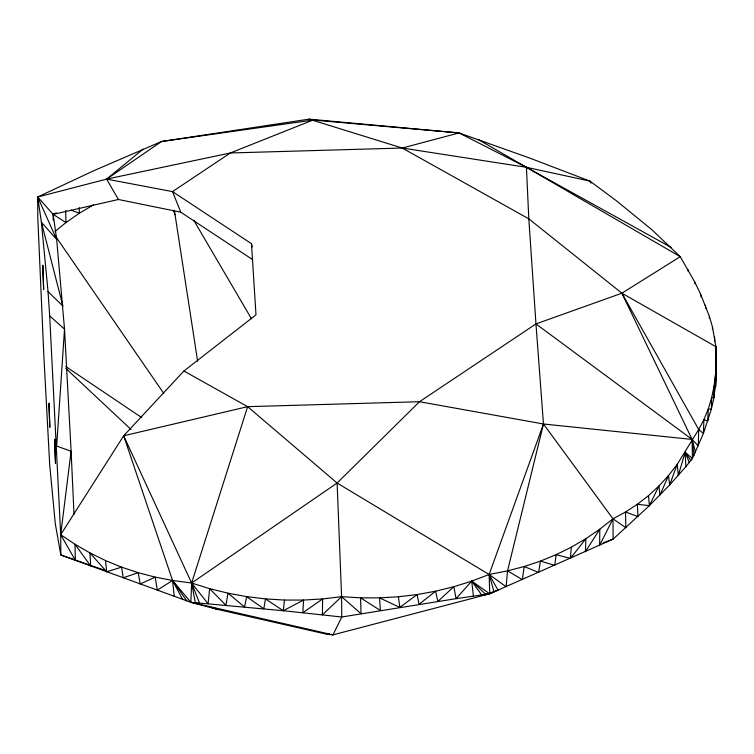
<?xml version="1.0" encoding="UTF-8"?>
<svg xmlns="http://www.w3.org/2000/svg" width="754" height="754" viewBox="0 0 754 754"><rect width="100%" height="100%" fill="white"/><g stroke="black" fill="none" stroke-linecap="round" stroke-linejoin="round"><path stroke-width="1.13" d="M712.455 329.159L712.464 326.934L709.354 316.284L700.362 293.56L694.519 281.6L680.249 256.671L651.758 229.64L616.725 201.045L589.996 181.13L529.138 157.859L459.063 132.94L309.083 119.132L161.563 141.498L94.57 170.357L37.7 197.001L37.775 217.35L43.855 355.803L49.717 465.029L55.315 523.86L60.838 555.019L190.837 602.295L216.973 609.26L326.793 634.237L332.995 634.868L489.742 593.794L613.134 539.11L649.354 505.67L669.637 484.982L685.876 466.651L692.408 458.564L703.425 433.418L711.399 408.988L714.019 397.452L716.3 376.397L716.215 360.28L715.876 346.68L712.464 326.934M714.019 397.452L714.095 385.935L715.621 373.381L716.215 360.28L715.65 386.566L715.621 373.381L714.019 397.452L711.635 397.848L708.232 409.111L703.906 419.686L698.704 429.507L677.252 464.285L668.496 475.576L658.911 486.028L648.534 495.604L637.375 504.275L625.509 512.023L612.993 518.809L599.788 529.204L585.896 538.676L571.353 547.168L556.16 554.661L540.42 561.127L524.209 566.518L507.546 570.844L489.129 574.491L471.721 581.127L453.851 586.697L435.623 591.193L417.132 594.557L398.404 596.782L379.507 597.875L360.553 597.837L341.6 596.678L322.637 598.93L303.57 600.061L284.494 600.061L265.512 598.921L246.652 596.621L227.991 593.191L209.631 588.657L191.629 583.04L172.553 580.476L155.201 577.13L138.189 572.682L121.582 567.149L105.503 560.552L89.952 552.918L74.985 544.275L60.697 534.68L49.689 315.898L48.039 291.581L41.404 222.27L37.7 197.001L106.616 179.113L230.356 152.968L312.995 120.046L459.063 132.94L526.433 167.303L671.173 247.425M709.316 318.49L709.354 316.284M309.083 119.132L402.221 148.029L528.808 218.839L621.899 293.202L698.704 429.507L698.279 445.897L692.115 439.441L535.962 323.918L528.808 218.839L526.433 167.303L478.149 139.452M695.48 452.117L692.115 439.441L543.474 423.984L419.497 401.722L247.632 406.66L191.629 583.04L190.837 602.295L332.995 634.868L341.76 616.998L341.6 596.678L337.104 483.041L247.632 406.66L183.901 371.015L123.675 435.784L60.697 534.68L60.838 555.019L104.024 570.024M143.185 149.075L106.616 179.113L172.506 191.61L230.356 152.968L402.221 148.029L526.433 167.303L680.249 256.671L621.899 293.202L535.962 323.918L543.474 423.984L507.546 570.844L522.343 579.638L524.209 566.518L538.629 572.484L540.42 561.127L554.755 565.359L556.16 554.661L570.392 558.403L571.353 547.168M507.546 570.844L506.104 586.725L489.129 574.491L337.104 483.041L191.629 583.04L195.324 602.7L199.64 604.312M247.632 406.66L123.675 435.784L172.553 580.476L190.837 602.295L283.268 610.721L284.494 600.061M715.48 348.706L715.876 346.68L621.899 293.202L692.115 439.441L694.019 455.237M714.095 385.935L711.635 397.848L711.399 408.988L708.232 409.111L707.836 421.052L703.906 419.686L703.425 433.418L698.704 429.507M692.115 439.441L692.408 458.564L685.132 452.221L678.289 475.482L677.252 464.285L669.637 484.982L668.496 475.576L659.948 495.105L658.911 486.028L649.354 505.67L637.375 504.275L637.969 516.575L625.509 512.023L625.867 527.743L612.993 518.809L543.474 423.984L489.129 574.491L489.742 593.794L481.212 595.471M570.392 558.403L585.896 538.676L585.387 551.683L599.788 529.204L599.656 545.246L612.993 518.809L613.134 539.11L603.247 542.852M283.268 610.721L303.57 600.061L302.854 612.748L322.637 598.93L322.382 614.84L341.6 596.678L361.062 613.728L360.553 597.837L380.44 610.514L379.507 597.875L399.799 607.375L417.132 594.557L419.007 604.331L435.623 591.193L437.857 601.419L453.851 586.697L456.047 598.676L489.742 593.794L471.721 581.127L456.047 598.676L341.76 616.998L283.268 610.721L265.512 598.921L263.768 608.789L246.652 596.621L244.541 606.97L227.991 593.191L225.917 605.283L209.631 588.657L208.095 603.747L191.629 583.04L123.675 435.784M337.104 483.041L419.497 401.722L535.962 323.918M55.051 231.412L65.956 222.581L79.443 213.194L93.619 204.815M183.901 371.015L255.992 314.842L251.468 243.693L172.506 191.61L180.762 212.194L252.543 259.546M56.286 212.835L53.166 214.372L53.185 220.159M487.423 594.227L494.059 591.965L489.129 574.491L498.074 590.222L490.816 592.682M484.605 594.793L487.706 593.737M48.039 291.581L62.959 306.124L41.404 222.27L56.673 239.423L37.7 197.001L53.166 214.372L56.673 239.423L64.524 329.149L71.102 451.241L60.697 534.68L75.391 560.354L74.985 544.275L90.687 565.943L89.952 552.918L106.672 571.768L121.582 567.149L123.241 577.8L138.189 572.682L140.225 583.964L155.201 577.13L157.294 590.146L172.553 580.476L186.728 600.806M402.221 148.029L459.063 132.94M326.793 634.237L329.064 633.633M180.762 212.194L118.397 199.49L53.166 214.372L65.956 222.581L65.702 210.441M312.995 120.046L161.563 141.498L106.616 179.113L118.397 199.49M526.433 167.303L589.996 181.13L591.07 183.137M209.216 606.565L216.973 609.26L214.899 608.167M70.951 210.149L79.443 213.194L79.132 207.567M65.796 366.548L141.743 417.603M49.689 315.898L64.524 329.149L56.654 446.076L71.102 451.241L74.015 514.143M65.843 368.395L131.055 429.507M473.389 596.131L471.721 581.127L485.755 594.359M471.721 581.127L481.674 594.934M685.876 466.651L685.132 452.221L690.871 460.506M55.23 235.785L163.825 393.484M193.778 220.281L251.478 318.801M182.562 599.298L172.553 580.476L174.231 596.282M685.132 452.221L689.26 462.522M191.629 583.04L199.537 603.04M173.373 210.385L175.051 214.739M687.799 269.291L688.374 271.515M694.519 281.6L695.075 283.843M251.468 243.693L252.222 247.029M700.362 293.56L701.116 296.982M705.31 305.144L705.923 308.471M174.353 210.225L197.652 361.336M398.404 596.782L399.799 607.375M105.503 560.552L106.672 571.768M648.534 495.604L649.354 505.67M715.895 348.942L715.876 346.68L716.3 376.397L715.923 355.7M714.632 337.076L714.651 341.553M42.752 267.604L43.657 289.479L42.865 265.201L42.752 267.604M48.944 405.558L49.839 427.329L49.048 403.164L48.944 405.558M54.608 441.542L55.513 463.305L54.722 439.148L54.608 441.542"/></g></svg>
